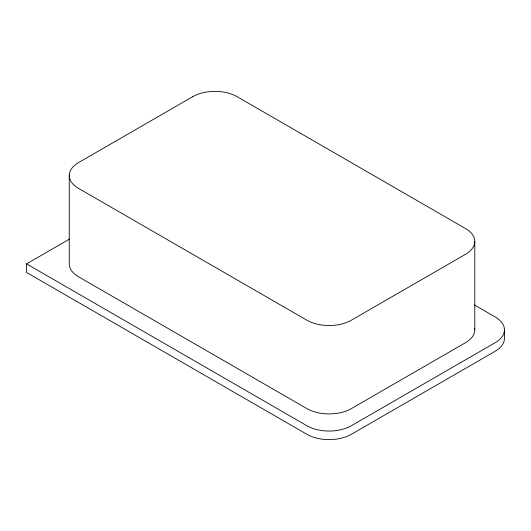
<?xml version="1.0" encoding="UTF-8"?>
<svg xmlns="http://www.w3.org/2000/svg" width="531" height="531" viewBox="0 0 531 531"><rect width="100%" height="100%" fill="white"/><g stroke="black" fill="none" stroke-linecap="round" stroke-linejoin="round"><path stroke-width="0.8" d="M504.45 329.817L504.45 338.38A31.462 18.167 0 0 1 495.237 351.23L351.369 434.292A31.462 18.167 0 0 1 306.872 434.292L26.55 272.449L26.55 263.88L69.508 239.083M474.448 304.973L495.237 316.974A31.462 18.167 0 0 1 495.237 342.661L351.369 425.723A31.462 18.167 0 0 1 306.872 425.723L26.55 263.88M474.787 241.426L474.787 329.817M69.249 175.489L69.249 263.88A31.462 18.167 0 0 0 78.462 276.731L306.872 408.598A31.462 18.167 0 0 0 351.369 408.598L465.574 342.661A31.462 18.167 0 0 0 474.668 328.238M192.667 96.708L78.462 162.645A31.462 18.167 0 0 0 78.462 188.339L306.872 320.206A31.462 18.167 0 0 0 351.369 320.206L465.574 254.269A31.462 18.167 0 0 0 465.574 228.582L237.165 96.708A31.462 18.167 0 0 0 192.667 96.708"/></g></svg>
